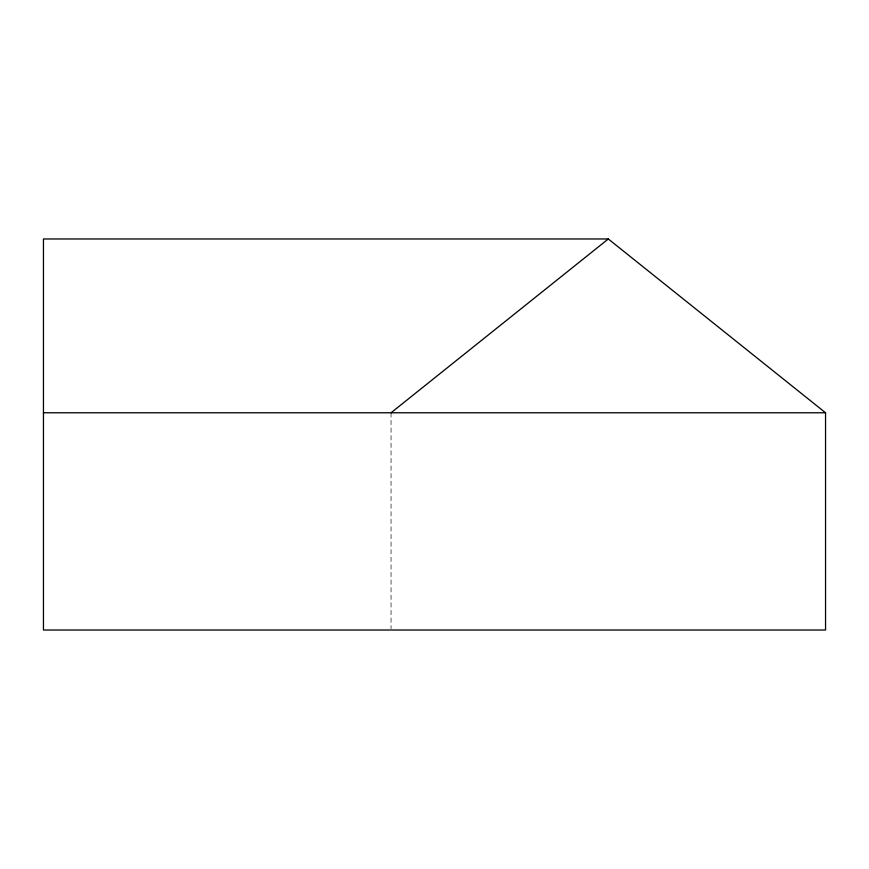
<?xml version="1.0" encoding="UTF-8"?>
<svg xmlns="http://www.w3.org/2000/svg" width="869" height="869" viewBox="0 0 869 869"><rect width="100%" height="100%" fill="white"/><g stroke="black" fill="none" stroke-linecap="round" stroke-linejoin="round"><path stroke-width="0.65" stroke-dasharray="4.34 3.26" d="M391.05 412.775L391.05 628.678"/><path stroke-width="1.3" d="M391.05 412.775L608.3 238.975L825.55 412.775L825.55 630.025L43.45 630.025L43.45 238.975L608.3 238.975M43.45 412.775L825.55 412.775"/></g></svg>
